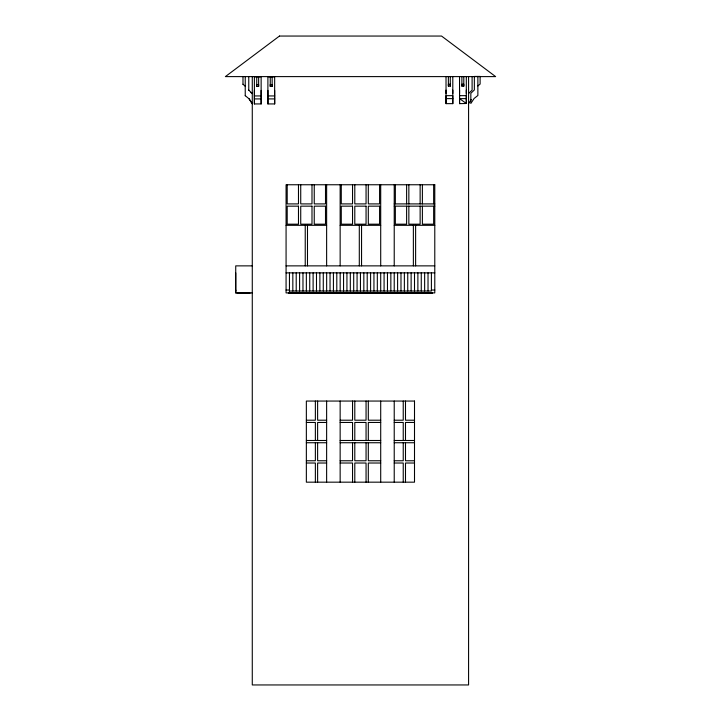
<?xml version="1.0" encoding="UTF-8"?>
<svg xmlns="http://www.w3.org/2000/svg" width="721" height="721" viewBox="0 0 721 721"><rect width="100%" height="100%" fill="white"/><g stroke="black" fill="none" stroke-linecap="round" stroke-linejoin="round"><path stroke-width="1.08" d="M252.278 292.906L235.731 292.906L235.731 290.04M235.731 291.023L235.731 272.871M289.454 291.023L431.401 291.023L431.401 272.871M468.578 103.644L471.318 99.462M477.87 85.961L480.123 84.069L480.123 76.435L474.355 76.435L474.355 89.954L470.831 93.324L470.831 103.473L474.121 98.462L477.87 95.487L477.87 76.435M468.578 93.496L472.102 90.125L472.102 76.606M466.316 98.624L459.556 98.624L466.325 103.491L466.298 95.659L459.538 95.659L459.565 103.644L466.325 103.491L466.316 76.606M450.283 86.132L450.274 84.24L448.372 84.24L448.381 86.132L450.283 86.132L450.283 76.606M463.801 86.132L463.792 84.24L461.891 84.24L461.9 86.132L463.801 86.132L463.801 76.606M258.632 86.421L258.623 84.528L256.73 84.528L256.739 86.421L258.632 86.421L258.632 76.895M272.15 86.421L272.141 84.528L270.249 84.528L270.258 86.421L272.15 86.421L272.15 76.895M254.378 95.938L261.137 95.938L261.164 103.932L254.405 103.932L254.378 95.938L254.378 76.895L261.146 76.895L261.137 95.938M267.897 95.938L274.656 95.938L274.683 103.932L267.924 103.932L267.897 95.938L267.897 76.895L274.665 76.895L274.656 95.938M446.038 98.624L452.797 98.624L452.806 103.644L446.047 103.644L446.02 95.659L452.779 95.659L452.797 98.624M254.387 98.912L261.146 98.912M267.906 98.912L274.665 98.912M394.225 203.908L434.781 203.908M394.225 206.161L434.781 206.161M286.075 225.312L326.631 225.312M340.15 225.312L380.706 225.312M394.225 225.312L434.781 225.312M252.278 265.869L235.731 265.869L235.731 292.906M286.075 265.869L434.781 265.869M286.075 272.871L434.781 272.871M286.075 290.04L289.454 290.04M431.401 290.04L434.781 290.04M236.858 293.114L250.187 293.114M288.328 293.114L432.528 293.114M306.353 420.208L315.365 420.208L315.365 401.056M326.631 420.208L317.619 420.208L317.619 401.056M340.15 420.208L352.542 420.208L352.542 401.056M380.706 420.208L368.314 420.208L368.314 401.056M394.225 420.208L403.237 420.208L403.237 401.056M414.503 420.208L405.49 420.208L405.49 401.056M306.353 422.461L315.365 422.461L315.365 440.486M326.631 422.461L317.619 422.461L317.619 440.486M340.15 422.461L352.542 422.461L352.542 440.486M380.706 422.461L368.314 422.461L368.314 440.486M394.225 422.461L403.237 422.461L403.237 440.486M414.503 422.461L405.49 422.461L405.49 440.486M306.353 440.486L326.631 440.486M340.15 440.486L380.706 440.486M394.225 440.486L414.503 440.486M306.353 442.739L326.631 442.739M340.15 442.739L380.706 442.739M394.225 442.739L414.503 442.739M306.353 460.764L315.365 460.764L315.365 442.739M326.631 460.764L317.619 460.764L317.619 442.739M340.15 460.764L352.542 460.764L352.542 442.739M380.706 460.764L368.314 460.764L368.314 442.739M394.225 460.764L403.237 460.764L403.237 442.739M414.503 460.764L405.49 460.764L405.49 442.739M306.353 463.017L315.365 463.017L315.365 482.169M326.631 463.017L317.619 463.017L317.619 482.169M340.15 463.017L352.542 463.017L352.542 482.169M380.706 463.017L368.314 463.017L368.314 482.169M394.225 463.017L403.237 463.017L403.237 482.169M414.503 463.017L405.49 463.017L405.49 482.169M250.665 92.387L252.278 93.496M252.278 93.622L248.763 90.125M245.239 95.659L248.988 98.75L252.278 103.77M242.986 84.24L245.239 86.25M248.988 98.624L252.278 103.644M466.325 93.496L466.316 90.125M459.565 93.496L459.556 90.125M452.806 93.496L452.797 90.125M446.047 93.496L446.038 90.125M274.665 90.413L274.683 103.932M267.906 90.413L267.924 103.932M261.146 90.413L261.164 103.932M254.387 90.413L254.405 103.932M468.578 76.606L468.578 684.95L252.278 684.95L252.278 76.606M461.891 76.606L461.9 86.132M459.538 76.606L459.565 103.644M452.797 76.606L452.806 103.644M448.372 76.606L448.381 86.132M446.02 76.606L446.047 103.644M433.654 184.756L433.654 203.908M433.654 206.161L433.654 224.186L422.389 224.186L422.389 206.161M428.022 272.871L428.022 291.023M424.642 272.871L424.642 291.023M422.389 184.756L422.389 203.908M421.262 272.871L421.262 291.023M420.136 184.756L420.136 203.908M420.136 206.161L420.136 224.186L408.852 224.186L408.852 206.161M417.883 272.871L417.883 291.023M415.62 225.312L415.62 265.869M414.503 272.871L414.503 291.023M413.367 225.312L413.367 265.869M411.123 272.871L411.123 291.023M408.852 184.756L408.852 203.908M407.744 272.871L407.744 291.023M406.617 184.756L406.617 203.908M406.617 206.161L406.617 224.186L395.351 224.186L395.351 206.161M404.364 272.871L404.364 291.023M400.984 272.871L400.984 291.023M397.604 272.871L397.604 291.023M395.351 184.756L395.351 203.908M394.225 184.756L394.225 265.869M394.225 272.871L394.225 291.023M394.225 401.056L394.225 482.169M390.845 272.871L390.845 291.023M387.465 272.871L387.465 291.023M384.086 272.871L384.086 291.023M380.706 184.756L380.706 265.869M380.706 272.871L380.706 291.023M380.706 401.056L380.706 482.169M379.579 184.756L379.579 203.908L368.314 203.908L368.314 184.756M377.326 272.871L377.326 291.023M373.947 272.871L373.947 291.023M370.594 272.871L370.594 291.023M367.214 272.871L367.214 291.023M366.061 184.756L366.061 203.908L354.795 203.908L354.795 184.756M366.061 401.056L366.061 420.208L354.795 420.208L354.795 401.056M366.061 440.486L366.061 422.461L354.795 422.461L354.795 440.486M366.061 442.739L366.061 460.764L354.795 460.764L354.795 442.739M366.061 482.169L366.061 463.017L354.795 463.017L354.795 482.169M363.835 272.871L363.835 291.023M361.554 225.312L361.554 265.869M360.455 272.871L360.455 291.023M359.301 225.312L359.301 265.869M357.075 272.871L357.075 291.023M353.696 272.871L353.696 291.023M352.542 184.756L352.542 203.908L341.276 203.908L341.276 184.756M350.316 272.871L350.316 291.023M346.936 272.871L346.936 291.023M343.556 272.871L343.556 291.023M340.177 272.871L340.177 291.023M340.15 184.756L340.15 265.869M340.15 401.056L340.15 482.169M336.797 272.871L336.797 291.023M333.417 272.871L333.417 291.023M330.038 272.871L330.038 291.023M326.658 272.871L326.658 291.023M326.631 184.756L326.631 265.869M326.631 401.056L326.631 482.169M325.504 184.756L325.504 203.908L314.248 203.908L314.248 184.756M323.278 272.871L323.278 291.023M319.872 272.871L319.872 291.023M316.492 272.871L316.492 291.023M313.112 272.871L313.112 291.023M311.995 184.756L311.995 203.908L300.729 203.908L300.729 184.756M309.733 272.871L309.733 291.023M307.488 225.312L307.488 265.869M306.353 272.871L306.353 291.023M305.235 225.312L305.235 265.869M302.973 272.871L302.973 291.023M299.594 272.871L299.594 291.023M298.476 184.756L298.476 203.908L287.201 203.908L287.201 184.756M296.214 272.871L296.214 291.023M292.834 272.871L292.834 291.023M289.454 272.871L289.454 292.906M270.258 76.895L270.258 86.421M256.739 76.895L256.739 86.421M248.763 76.606L248.763 90.251M245.239 76.606L245.239 95.776M242.986 76.606L242.986 84.357M279.46 36.05L225.385 76.606L495.615 76.606L441.54 36.05L279.46 36.05M434.781 184.756L286.075 184.756L286.075 292.906L434.781 292.906L434.781 184.756M298.476 206.161L287.201 206.161L287.201 224.186L298.476 224.186L298.476 206.161M311.995 206.161L300.729 206.161L300.729 224.186L311.995 224.186L311.995 206.161M325.504 206.161L314.248 206.161L314.248 224.186L325.504 224.186L325.504 206.161M352.542 206.161L341.276 206.161L341.276 224.186L352.542 224.186L352.542 206.161M366.061 206.161L354.795 206.161L354.795 224.186L366.061 224.186L366.061 206.161M379.579 206.161L368.314 206.161L368.314 224.186L379.579 224.186L379.579 206.161M414.503 401.056L306.353 401.056L306.353 482.169L414.503 482.169L414.503 401.056"/></g></svg>
